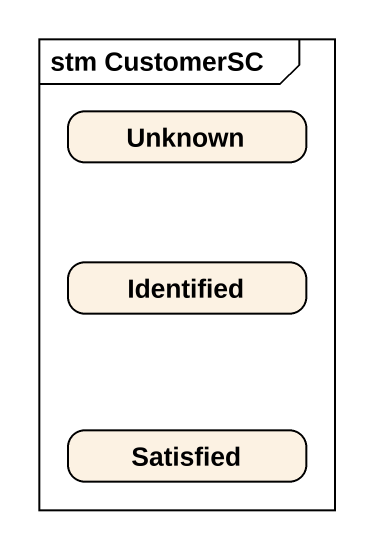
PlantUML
@startuml
mainframe stm CustomerSC
hide empty description
state Unknown
state Identified
state Satisfied
@enduml
